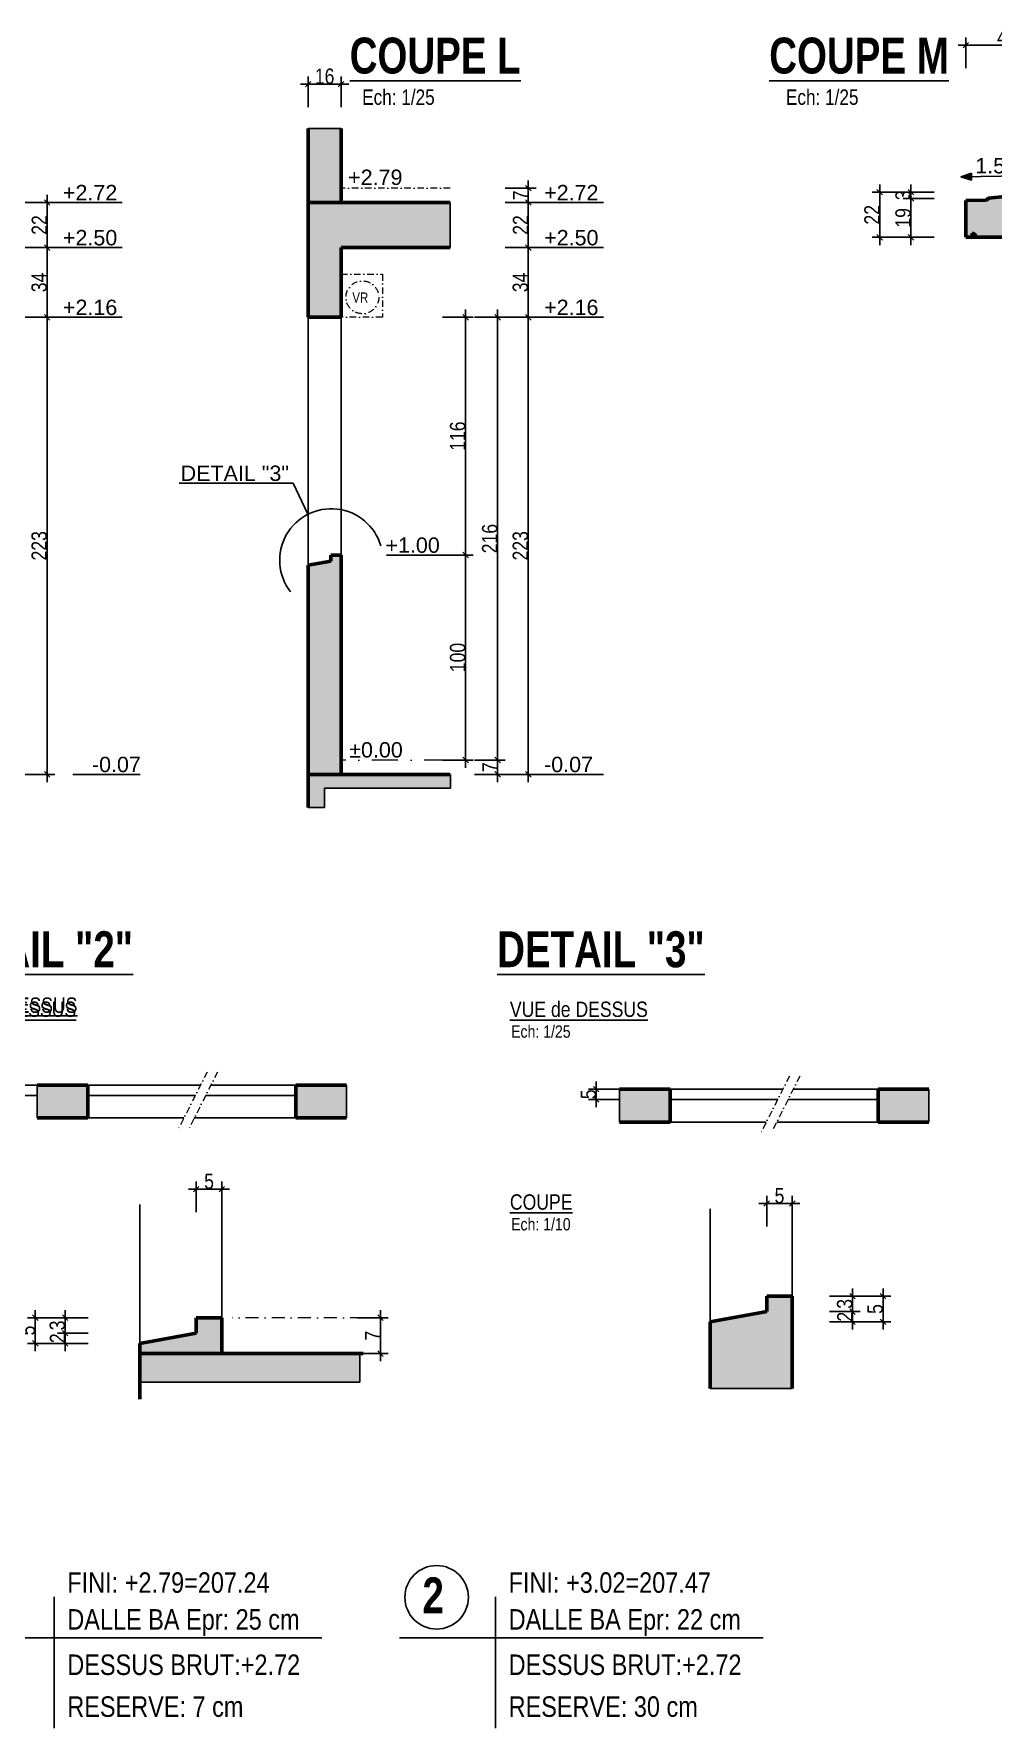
# Model space of a CAD drawing. Header units: centimetres. Extents: x 26018 to 82487, y -36363 to -12761.
# Drawn here: x 70703 to 71639, y -21454 to -19801 of the extents above; entities that cross this region are included whole.
import ezdxf
from ezdxf.enums import TextEntityAlignment as Align

# ---------------------------------------------------------------- set-up
doc = ezdxf.new("R2010")
doc.units = ezdxf.units.CM
doc.header["$LTSCALE"] = 0.5
doc.linetypes.add('TIRETPTX2', pattern=[50.8, 25.4, -12.7, 0, -12.7])
doc.layers.get('DEFPOINTS').update_dxf_attribs({"linetype": 'CONTINUOUS'})
for name, color, linetype in [('01_cote_gen', 4, 'CONTINUOUS'), ('01_linteaux', 2, 'CONTINUOUS'), ('01_poch_BN', 9, 'CONTINUOUS'), ('01_poch_murs', 253, 'CONTINUOUS'), ('01_texte', 230, 'CONTINUOUS'), ('AA_COTES', 2, 'CONTINUOUS')]:
    doc.layers.add(name, color=color, linetype=linetype)
doc.layers.add('01_murs_coup', color=5, linetype='CONTINUOUS', lineweight=60)
doc.layers.add('01_tram_axes', color=2, linetype='TIRETPTX2', lineweight=9)
doc.styles.add('ARIAL', font='arial.ttf')
doc.styles.add('ARIAL NA', font='ARIALN.TTF')
doc.styles.add('impact', font='impact.ttf')
doc.styles.add('MATTE_TXT', font='arial.ttf')
doc.styles.add('STYLE2', font='ARIALN.TTF')
doc.dimstyles.new('JB10', dxfattribs={"dimscale": 0.1, "dimtxt": 150, "dimasz": 15, "dimexe": 0.1, "dimexo": 0.1, "dimgap": 0.09, "dimtad": 1, "dimdec": 1, "dimlfac": 0.2, "dimdsep": 46, "dimtxsty": 'STYLE2', "dimblk1": 'BOND_G', "dimblk2": 'BOND_D', "dimsah": 1, "dimcen": 1.5, "dimdle": 0.01, "dimse1": 1, "dimse2": 1, "dimclrd": 4, "dimclre": 2, "dimclrt": 6, "dimazin": 2, "dimtfac": 2.333333, "dimtdec": 1, "dimtix": 1, "dimtmove": 2, "dimatfit": 3, "dimldrblk": 'BOND_G', "dimfxl": 1, "dimtolj": 1, "dimtzin": 0, "dimarcsym": 0})
doc.dimstyles.new('JB25', dxfattribs={"dimscale": 0.1, "dimtxt": 150, "dimasz": 15, "dimexe": 0.1, "dimexo": 0.1, "dimgap": 0.09, "dimtad": 1, "dimdec": 1, "dimlfac": 0.5, "dimdsep": 46, "dimtxsty": 'STYLE2', "dimblk1": 'BOND_G', "dimblk2": 'BOND_D', "dimsah": 1, "dimcen": 1.5, "dimdle": 0.01, "dimse1": 1, "dimse2": 1, "dimclrd": 4, "dimclre": 2, "dimclrt": 6, "dimazin": 2, "dimtfac": 2.333333, "dimtdec": 1, "dimtix": 1, "dimtmove": 2, "dimatfit": 3, "dimldrblk": 'BOND_G', "dimfxl": 1, "dimtolj": 1, "dimtzin": 0, "dimarcsym": 0})

# ---------------------------------------------------------------- blocks, each defined once
blk = doc.blocks.new('BOND_G')
at = {"layer": 'AA_COTES', "color": 0}
for p, q in [((0, -5), (0, 15)), ((5, 0), (-5, 0)), ((1.8, 1.8), (-1.8, -1.8))]:
    blk.add_line(p, q, dxfattribs=at)
blk = doc.blocks.new('BOND_D')
at = {"layer": 'AA_COTES', "color": 0}
for p, q in [((5, 0), (-5, 0)), ((-1.8, -1.8), (1.8, 1.8)), ((0, 5), (0, -15))]:
    blk.add_line(p, q, dxfattribs=at)
blk = doc.blocks.new('*D5857')
at = {"layer": '01_cote_gen', "color": 4, "lineweight": -2, "transparency": 16777216}
blk.add_line((70715.8, -19966.7), (70715.8, -20007.7), dxfattribs=at)
at = {"layer": 'DEFPOINTS', "color": 0}
for p in [(70724.3, -19965.2), (70664, -20009.2), (70715.8, -20009.2)]:
    blk.add_point(p, dxfattribs=at)
at = {"layer": '01_cote_gen', "color": 4, "lineweight": -2, "transparency": 16777216, "xscale": 1.5, "yscale": 1.5, "zscale": 1.5}
for name, p, rotation in [('BOND_G', (70715.8, -19965.2), 90), ('BOND_D', (70715.8, -20009.2), 270)]:
    blk.add_blockref(name, p, dxfattribs=dict(at, rotation=rotation))
at = {"layer": '01_cote_gen', "color": 6, "transparency": 16777216, "insert": (70708.2, -19987.2), "char_height": 15, "attachment_point": 5, "rotation": 90, "style": 'STYLE2'}
blk.add_mtext('\\A1;22', dxfattribs=at)
blk = doc.blocks.new('*D5858')
at = {"layer": '01_cote_gen', "color": 4, "lineweight": -2, "transparency": 16777216}
blk.add_line((70715.8, -20010.7), (70715.8, -20075.7), dxfattribs=at)
at = {"layer": 'DEFPOINTS', "color": 0}
for p in [(70693.3, -20009.2), (70541.5, -20077.2), (70715.8, -20077.2)]:
    blk.add_point(p, dxfattribs=at)
at = {"layer": '01_cote_gen', "color": 4, "lineweight": -2, "transparency": 16777216, "xscale": 1.5, "yscale": 1.5, "zscale": 1.5}
for name, p, rotation in [('BOND_G', (70715.8, -20009.2), 90), ('BOND_D', (70715.8, -20077.2), 270)]:
    blk.add_blockref(name, p, dxfattribs=dict(at, rotation=rotation))
at = {"layer": '01_cote_gen', "color": 6, "transparency": 16777216, "insert": (70708.1, -20043.2), "char_height": 15, "attachment_point": 5, "rotation": 90, "style": 'STYLE2'}
blk.add_mtext('\\A1;34', dxfattribs=at)
blk = doc.blocks.new('*D5860')
at = {"layer": '01_cote_gen', "color": 4, "lineweight": -2, "transparency": 16777216}
blk.add_line((70715.8, -20078.7), (70715.8, -20521.7), dxfattribs=at)
at = {"layer": 'DEFPOINTS', "color": 0}
for p in [(70693.3, -20077.2), (70642, -20523.2), (70715.8, -20523.2)]:
    blk.add_point(p, dxfattribs=at)
at = {"layer": '01_cote_gen', "color": 4, "lineweight": -2, "transparency": 16777216, "xscale": 1.5, "yscale": 1.5, "zscale": 1.5}
for name, p, rotation in [('BOND_G', (70715.8, -20077.2), 90), ('BOND_D', (70715.8, -20523.2), 270)]:
    blk.add_blockref(name, p, dxfattribs=dict(at, rotation=rotation))
at = {"layer": '01_cote_gen', "color": 6, "transparency": 16777216, "insert": (70708.1, -20300.2), "char_height": 15, "attachment_point": 5, "rotation": 90, "style": 'STYLE2'}
blk.add_mtext('\\A1;223', dxfattribs=at)
blk = doc.blocks.new('*D5870')
at = {"layer": '01_cote_gen', "color": 4, "lineweight": -2, "transparency": 16777216}
blk.add_line((70972.1, -19849.8), (71001.1, -19849.8), dxfattribs=at)
at = {"layer": 'DEFPOINTS', "color": 0}
for p in [(71002.6, -19849.8), (70970.6, -19958.2), (71002.6, -19958.2)]:
    blk.add_point(p, dxfattribs=at)
at = {"layer": '01_cote_gen', "color": 4, "lineweight": -2, "transparency": 16777216, "xscale": 1.5, "yscale": 1.5, "zscale": 1.5, "rotation": 180}
blk.add_blockref('BOND_G', (70970.6, -19849.8), dxfattribs=at)
at = {"layer": '01_cote_gen', "color": 4, "lineweight": -2, "transparency": 16777216, "xscale": 1.5, "yscale": 1.5, "zscale": 1.5}
blk.add_blockref('BOND_D', (71002.6, -19849.8), dxfattribs=at)
at = {"layer": '01_cote_gen', "color": 6, "transparency": 16777216, "insert": (70986.6, -19842.1), "char_height": 15, "attachment_point": 5, "style": 'STYLE2'}
blk.add_mtext('\\A1;16', dxfattribs=at)
blk = doc.blocks.new('*D5871')
at = {"layer": '01_cote_gen', "color": 4, "lineweight": -2, "transparency": 16777216}
blk.add_line((71124.2, -20078.7), (71124.2, -20307.7), dxfattribs=at)
at = {"layer": 'DEFPOINTS', "color": 0}
for p in [(71002.6, -20077.2), (71002.6, -20309.2), (71124.2, -20309.2)]:
    blk.add_point(p, dxfattribs=at)
at = {"layer": '01_cote_gen', "color": 4, "lineweight": -2, "transparency": 16777216, "xscale": 1.5, "yscale": 1.5, "zscale": 1.5}
for name, p, rotation in [('BOND_G', (71124.2, -20077.2), 90), ('BOND_D', (71124.2, -20309.2), 270)]:
    blk.add_blockref(name, p, dxfattribs=dict(at, rotation=rotation))
at = {"layer": '01_cote_gen', "color": 6, "transparency": 16777216, "insert": (71116.5, -20193.2), "char_height": 15, "attachment_point": 5, "rotation": 90, "style": 'STYLE2'}
blk.add_mtext('\\A1;116', dxfattribs=at)
blk = doc.blocks.new('*D5872')
at = {"layer": '01_cote_gen', "color": 4, "lineweight": -2, "transparency": 16777216}
blk.add_line((71124.2, -20310.7), (71124.2, -20507.7), dxfattribs=at)
at = {"layer": 'DEFPOINTS', "color": 0}
for p in [(71101.7, -20309.2), (71109.1, -20509.2), (71124.2, -20509.2)]:
    blk.add_point(p, dxfattribs=at)
at = {"layer": '01_cote_gen', "color": 4, "lineweight": -2, "transparency": 16777216, "xscale": 1.5, "yscale": 1.5, "zscale": 1.5}
for name, p, rotation in [('BOND_G', (71124.2, -20309.2), 90), ('BOND_D', (71124.2, -20509.2), 270)]:
    blk.add_blockref(name, p, dxfattribs=dict(at, rotation=rotation))
at = {"layer": '01_cote_gen', "color": 6, "transparency": 16777216, "insert": (71116.5, -20409.2), "char_height": 15, "attachment_point": 5, "rotation": 90, "style": 'STYLE2'}
blk.add_mtext('\\A1;100', dxfattribs=at)
blk = doc.blocks.new('*D5873')
at = {"layer": '01_cote_gen', "color": 4, "lineweight": -2, "transparency": 16777216}
blk.add_line((71155.4, -20078.7), (71155.4, -20507.7), dxfattribs=at)
at = {"layer": 'DEFPOINTS', "color": 0}
for p in [(71131.7, -20077.2), (71131.7, -20509.2), (71155.4, -20509.2)]:
    blk.add_point(p, dxfattribs=at)
at = {"layer": '01_cote_gen', "color": 4, "lineweight": -2, "transparency": 16777216, "xscale": 1.5, "yscale": 1.5, "zscale": 1.5}
for name, p, rotation in [('BOND_G', (71155.4, -20077.2), 90), ('BOND_D', (71155.4, -20509.2), 270)]:
    blk.add_blockref(name, p, dxfattribs=dict(at, rotation=rotation))
at = {"layer": '01_cote_gen', "color": 6, "transparency": 16777216, "insert": (71147.8, -20293.2), "char_height": 15, "attachment_point": 5, "rotation": 90, "style": 'STYLE2'}
blk.add_mtext('\\A1;216', dxfattribs=at)
blk = doc.blocks.new('*D5874')
at = {"layer": '01_cote_gen', "color": 4, "lineweight": -2, "transparency": 16777216}
blk.add_line((71155.4, -20510.7), (71155.4, -20521.7), dxfattribs=at)
at = {"layer": 'DEFPOINTS', "color": 0}
for p in [(71132.9, -20509.2), (71109.6, -20523.2), (71155.4, -20523.2)]:
    blk.add_point(p, dxfattribs=at)
at = {"layer": '01_cote_gen', "color": 4, "lineweight": -2, "transparency": 16777216, "xscale": 1.5, "yscale": 1.5, "zscale": 1.5}
for name, p, rotation in [('BOND_G', (71155.4, -20509.2), 90), ('BOND_D', (71155.4, -20523.2), 270)]:
    blk.add_blockref(name, p, dxfattribs=dict(at, rotation=rotation))
at = {"layer": '01_cote_gen', "color": 6, "transparency": 16777216, "insert": (71147.9, -20516.2), "char_height": 15, "attachment_point": 5, "rotation": 90, "style": 'STYLE2'}
blk.add_mtext('\\A1;7', dxfattribs=at)
blk = doc.blocks.new('*D5875')
at = {"layer": '01_cote_gen', "color": 4, "lineweight": -2, "transparency": 16777216}
blk.add_line((71185.4, -20010.7), (71185.4, -20075.7), dxfattribs=at)
at = {"layer": 'DEFPOINTS', "color": 0}
for p in [(71139, -20009.2), (71162.9, -20077.2), (71185.4, -20077.2)]:
    blk.add_point(p, dxfattribs=at)
at = {"layer": '01_cote_gen', "color": 4, "lineweight": -2, "transparency": 16777216, "xscale": 1.5, "yscale": 1.5, "zscale": 1.5}
for name, p, rotation in [('BOND_G', (71185.4, -20009.2), 90), ('BOND_D', (71185.4, -20077.2), 270)]:
    blk.add_blockref(name, p, dxfattribs=dict(at, rotation=rotation))
at = {"layer": '01_cote_gen', "color": 6, "transparency": 16777216, "insert": (71177.7, -20043.2), "char_height": 15, "attachment_point": 5, "rotation": 90, "style": 'STYLE2'}
blk.add_mtext('\\A1;34', dxfattribs=at)
blk = doc.blocks.new('*D5876')
at = {"layer": '01_cote_gen', "color": 4, "lineweight": -2, "transparency": 16777216}
blk.add_line((71185.4, -19966.7), (71185.4, -20007.7), dxfattribs=at)
at = {"layer": 'DEFPOINTS', "color": 0}
for p in [(71139, -19965.2), (71139, -20009.2), (71185.4, -20009.2)]:
    blk.add_point(p, dxfattribs=at)
at = {"layer": '01_cote_gen', "color": 4, "lineweight": -2, "transparency": 16777216, "xscale": 1.5, "yscale": 1.5, "zscale": 1.5}
for name, p, rotation in [('BOND_G', (71185.4, -19965.2), 90), ('BOND_D', (71185.4, -20009.2), 270)]:
    blk.add_blockref(name, p, dxfattribs=dict(at, rotation=rotation))
at = {"layer": '01_cote_gen', "color": 6, "transparency": 16777216, "insert": (71177.8, -19987.2), "char_height": 15, "attachment_point": 5, "rotation": 90, "style": 'STYLE2'}
blk.add_mtext('\\A1;22', dxfattribs=at)
blk = doc.blocks.new('*D5877')
at = {"layer": '01_cote_gen', "color": 4, "lineweight": -2, "transparency": 16777216}
blk.add_line((71185.4, -20078.7), (71185.4, -20521.7), dxfattribs=at)
at = {"layer": 'DEFPOINTS', "color": 0}
for p in [(71177.9, -20077.2), (71162.9, -20523.2), (71185.4, -20523.2)]:
    blk.add_point(p, dxfattribs=at)
at = {"layer": '01_cote_gen', "color": 4, "lineweight": -2, "transparency": 16777216, "xscale": 1.5, "yscale": 1.5, "zscale": 1.5}
for name, p, rotation in [('BOND_G', (71185.4, -20077.2), 90), ('BOND_D', (71185.4, -20523.2), 270)]:
    blk.add_blockref(name, p, dxfattribs=dict(at, rotation=rotation))
at = {"layer": '01_cote_gen', "color": 6, "transparency": 16777216, "insert": (71177.7, -20300.2), "char_height": 15, "attachment_point": 5, "rotation": 90, "style": 'STYLE2'}
blk.add_mtext('\\A1;223', dxfattribs=at)
blk = doc.blocks.new('*D5878')
at = {"layer": '01_cote_gen', "color": 4, "lineweight": -2, "transparency": 16777216}
blk.add_line((71185.4, -19952.7), (71185.4, -19963.7), dxfattribs=at)
at = {"layer": 'DEFPOINTS', "color": 0}
for p in [(71101.2, -19951.2), (71101.2, -19965.2), (71185.4, -19965.2)]:
    blk.add_point(p, dxfattribs=at)
at = {"layer": '01_cote_gen', "color": 4, "lineweight": -2, "transparency": 16777216, "xscale": 1.5, "yscale": 1.5, "zscale": 1.5}
for name, p, rotation in [('BOND_G', (71185.4, -19951.2), 90), ('BOND_D', (71185.4, -19965.2), 270)]:
    blk.add_blockref(name, p, dxfattribs=dict(at, rotation=rotation))
at = {"layer": '01_cote_gen', "color": 6, "transparency": 16777216, "insert": (71177.9, -19958.2), "char_height": 15, "attachment_point": 5, "rotation": 90, "style": 'STYLE2'}
blk.add_mtext('\\A1;7', dxfattribs=at)
blk = doc.blocks.new('*D5887')
at = {"layer": '01_murs_coup', "color": 4, "lineweight": -2, "transparency": 16777216}
blk.add_line((71528.3, -19997.7), (71528.3, -19956.7), dxfattribs=at)
at = {"layer": 'DEFPOINTS', "color": 0}
for p in [(71528.3, -19955.2), (71713.6, -19955.2), (71633.6, -19999.2)]:
    blk.add_point(p, dxfattribs=at)
at = {"layer": '01_murs_coup', "color": 4, "lineweight": -2, "transparency": 16777216, "xscale": 1.5, "yscale": 1.5, "zscale": 1.5}
for name, p, rotation in [('BOND_D', (71528.3, -19955.2), 90), ('BOND_G', (71528.3, -19999.2), 270)]:
    blk.add_blockref(name, p, dxfattribs=dict(at, rotation=rotation))
at = {"layer": '01_murs_coup', "color": 6, "transparency": 16777216, "insert": (71520.8, -19977.2), "char_height": 15, "attachment_point": 5, "rotation": 90, "style": 'STYLE2'}
blk.add_mtext('\\A1;22', dxfattribs=at)
blk = doc.blocks.new('*D5888')
at = {"layer": '01_murs_coup', "color": 4, "lineweight": -2, "transparency": 16777216}
blk.add_line((71558.8, -19997.7), (71558.8, -19962.7), dxfattribs=at)
at = {"layer": 'DEFPOINTS', "color": 0}
for p in [(71558.8, -19961.2), (71633.6, -19961.2), (71633.6, -19999.2)]:
    blk.add_point(p, dxfattribs=at)
at = {"layer": '01_murs_coup', "color": 4, "lineweight": -2, "transparency": 16777216, "xscale": 1.5, "yscale": 1.5, "zscale": 1.5}
for name, p, rotation in [('BOND_D', (71558.8, -19961.2), 90), ('BOND_G', (71558.8, -19999.2), 270)]:
    blk.add_blockref(name, p, dxfattribs=dict(at, rotation=rotation))
at = {"layer": '01_murs_coup', "color": 6, "transparency": 16777216, "insert": (71551.2, -19980.2), "char_height": 15, "attachment_point": 5, "rotation": 90, "style": 'STYLE2'}
blk.add_mtext('\\A1;19', dxfattribs=at)
blk = doc.blocks.new('*D5890')
at = {"layer": '01_cote_gen', "color": 4, "lineweight": -2, "transparency": 16777216}
blk.add_line((71613.9, -19811.7), (71690.9, -19811.7), dxfattribs=at)
at = {"layer": 'DEFPOINTS', "color": 0}
for p in [(71692.4, -19811.7), (71692.4, -19920.3), (71612.4, -19963.2)]:
    blk.add_point(p, dxfattribs=at)
at = {"layer": '01_cote_gen', "color": 4, "lineweight": -2, "transparency": 16777216, "xscale": 1.5, "yscale": 1.5, "zscale": 1.5, "rotation": 180}
blk.add_blockref('BOND_G', (71612.4, -19811.7), dxfattribs=at)
at = {"layer": '01_cote_gen', "color": 4, "lineweight": -2, "transparency": 16777216, "xscale": 1.5, "yscale": 1.5, "zscale": 1.5}
blk.add_blockref('BOND_D', (71692.4, -19811.7), dxfattribs=at)
at = {"layer": '01_cote_gen', "color": 6, "transparency": 16777216, "insert": (71652.4, -19804), "char_height": 15, "attachment_point": 5, "style": 'STYLE2'}
blk.add_mtext('\\A1;40', dxfattribs=at)
blk = doc.blocks.new('*D5891')
at = {"layer": '01_murs_coup', "color": 4, "lineweight": -2, "transparency": 16777216}
for p, q in [((71558.8, -19953.7), (71558.8, -19952.2)), ((71558.8, -19955.2), (71558.8, -19961.2)), ((71558.8, -19962.7), (71558.8, -19964.2))]:
    blk.add_line(p, q, dxfattribs=at)
at = {"layer": 'DEFPOINTS', "color": 0}
for p in [(71550.8, -19955.2), (71558.8, -19961.2), (71576, -19961.2)]:
    blk.add_point(p, dxfattribs=at)
at = {"layer": '01_murs_coup', "color": 4, "lineweight": -2, "transparency": 16777216, "xscale": 1.5, "yscale": 1.5, "zscale": 1.5}
for name, p, rotation in [('BOND_G', (71558.8, -19955.2), 270), ('BOND_D', (71558.8, -19961.2), 90)]:
    blk.add_blockref(name, p, dxfattribs=dict(at, rotation=rotation))
at = {"layer": '01_murs_coup', "color": 6, "transparency": 16777216, "insert": (71551.2, -19958.2), "char_height": 15, "attachment_point": 5, "rotation": 90, "style": 'STYLE2'}
blk.add_mtext('\\A1;3', dxfattribs=at)
blk = doc.blocks.new('*D6303')
at = {"layer": '01_cote_gen', "color": 4, "lineweight": -2, "transparency": 16777216}
blk.add_line((71419.5, -20942), (71441.5, -20942), dxfattribs=at)
at = {"layer": 'DEFPOINTS', "color": 0}
for p in [(71418, -20935.5), (71443, -20942), (71443, -20947.1)]:
    blk.add_point(p, dxfattribs=at)
at = {"layer": '01_cote_gen', "color": 4, "lineweight": -2, "transparency": 16777216, "xscale": 1.5, "yscale": 1.5, "zscale": 1.5, "rotation": 180}
blk.add_blockref('BOND_G', (71418, -20942), dxfattribs=at)
at = {"layer": '01_cote_gen', "color": 4, "lineweight": -2, "transparency": 16777216, "xscale": 1.5, "yscale": 1.5, "zscale": 1.5}
blk.add_blockref('BOND_D', (71443, -20942), dxfattribs=at)
at = {"layer": '01_cote_gen', "color": 6, "transparency": 16777216, "insert": (71430.5, -20934.4), "char_height": 15, "attachment_point": 5, "style": 'STYLE2'}
blk.add_mtext('\\A1;5', dxfattribs=at)
blk = doc.blocks.new('*D6304')
at = {"layer": '01_cote_gen', "color": 4, "lineweight": -2, "transparency": 16777216}
blk.add_line((71501.8, -21033.9), (71501.8, -21045.9), dxfattribs=at)
at = {"layer": 'DEFPOINTS', "color": 0}
for p in [(71443, -21032.4), (71418, -21047.4), (71501.8, -21047.4)]:
    blk.add_point(p, dxfattribs=at)
at = {"layer": '01_cote_gen', "color": 4, "lineweight": -2, "transparency": 16777216, "xscale": 1.5, "yscale": 1.5, "zscale": 1.5}
for name, p, rotation in [('BOND_G', (71501.8, -21032.4), 90), ('BOND_D', (71501.8, -21047.4), 270)]:
    blk.add_blockref(name, p, dxfattribs=dict(at, rotation=rotation))
at = {"layer": '01_cote_gen', "color": 6, "transparency": 16777216, "insert": (71494.2, -21039.9), "char_height": 15, "attachment_point": 5, "rotation": 90, "style": 'STYLE2'}
blk.add_mtext('\\A1;3', dxfattribs=at)
blk = doc.blocks.new('*D6305')
at = {"layer": '01_cote_gen', "color": 4, "lineweight": -2, "transparency": 16777216}
blk.add_line((71501.8, -21048.9), (71501.8, -21055.9), dxfattribs=at)
at = {"layer": 'DEFPOINTS', "color": 0}
for p in [(71363, -21057.4), (71479.3, -21047.4), (71501.8, -21057.4)]:
    blk.add_point(p, dxfattribs=at)
at = {"layer": '01_cote_gen', "color": 4, "lineweight": -2, "transparency": 16777216, "xscale": 1.5, "yscale": 1.5, "zscale": 1.5}
for name, p, rotation in [('BOND_G', (71501.8, -21047.4), 90), ('BOND_D', (71501.8, -21057.4), 270)]:
    blk.add_blockref(name, p, dxfattribs=dict(at, rotation=rotation))
at = {"layer": '01_cote_gen', "color": 6, "transparency": 16777216, "insert": (71494.3, -21052.4), "char_height": 15, "attachment_point": 5, "rotation": 90, "style": 'STYLE2'}
blk.add_mtext('\\A1;2', dxfattribs=at)
blk = doc.blocks.new('*D6295')
at = {"layer": '01_cote_gen', "color": 4, "lineweight": -2, "transparency": 16777216}
blk.add_line((71531.6, -21033.9), (71531.6, -21055.9), dxfattribs=at)
at = {"layer": 'DEFPOINTS', "color": 0}
for p in [(71509.3, -21032.4), (71509.3, -21057.4), (71531.6, -21057.4)]:
    blk.add_point(p, dxfattribs=at)
at = {"layer": '01_cote_gen', "color": 4, "lineweight": -2, "transparency": 16777216, "xscale": 1.5, "yscale": 1.5, "zscale": 1.5}
for name, p, rotation in [('BOND_G', (71531.6, -21032.4), 90), ('BOND_D', (71531.6, -21057.4), 270)]:
    blk.add_blockref(name, p, dxfattribs=dict(at, rotation=rotation))
at = {"layer": '01_cote_gen', "color": 6, "transparency": 16777216, "insert": (71523.9, -21044.9), "char_height": 15, "attachment_point": 5, "rotation": 90, "style": 'STYLE2'}
blk.add_mtext('\\A1;5', dxfattribs=at)
blk = doc.blocks.new('*D6306')
at = {"layer": '01_cote_gen', "color": 4, "lineweight": -2, "transparency": 16777216}
blk.add_line((71251.6, -20838.9), (71251.6, -20831.9), dxfattribs=at)
at = {"layer": 'DEFPOINTS', "color": 0}
for p in [(71251.6, -20830.4), (71323.9, -20830.4), (71323.9, -20840.4)]:
    blk.add_point(p, dxfattribs=at)
at = {"layer": '01_cote_gen', "color": 4, "lineweight": -2, "transparency": 16777216, "xscale": 1.5, "yscale": 1.5, "zscale": 1.5}
for name, p, rotation in [('BOND_D', (71251.6, -20830.4), 90), ('BOND_G', (71251.6, -20840.4), 270)]:
    blk.add_blockref(name, p, dxfattribs=dict(at, rotation=rotation))
at = {"layer": '01_cote_gen', "color": 6, "transparency": 16777216, "insert": (71244, -20835.4), "char_height": 15, "attachment_point": 5, "rotation": 90, "style": 'STYLE2'}
blk.add_mtext('\\A1;5', dxfattribs=at)
blk = doc.blocks.new('*D6310')
at = {"layer": '01_cote_gen', "color": 4, "lineweight": -2, "transparency": 16777216}
blk.add_line((71041.1, -21054.9), (71041.1, -21086.9), dxfattribs=at)
at = {"layer": 'DEFPOINTS', "color": 0}
for p in [(70896.3, -21053.4), (70915.2, -21088.4), (71041.1, -21088.4)]:
    blk.add_point(p, dxfattribs=at)
at = {"layer": '01_cote_gen', "color": 4, "lineweight": -2, "transparency": 16777216, "xscale": 1.5, "yscale": 1.5, "zscale": 1.5}
for name, p, rotation in [('BOND_G', (71041.1, -21053.4), 90), ('BOND_D', (71041.1, -21088.4), 270)]:
    blk.add_blockref(name, p, dxfattribs=dict(at, rotation=rotation))
at = {"layer": '01_cote_gen', "color": 6, "transparency": 16777216, "insert": (71033.6, -21070.9), "char_height": 15, "attachment_point": 5, "rotation": 90, "style": 'STYLE2'}
blk.add_mtext('\\A1;7', dxfattribs=at)
blk = doc.blocks.new('*D6311')
at = {"layer": '01_cote_gen', "color": 4, "lineweight": -2, "transparency": 16777216}
blk.add_line((70683.3, -20834.9), (70683.3, -20827.9), dxfattribs=at)
at = {"layer": 'DEFPOINTS', "color": 0}
for p in [(70683.3, -20826.4), (70755.6, -20826.4), (70755.6, -20836.4)]:
    blk.add_point(p, dxfattribs=at)
at = {"layer": '01_cote_gen', "color": 4, "lineweight": -2, "transparency": 16777216, "xscale": 1.5, "yscale": 1.5, "zscale": 1.5}
for name, p, rotation in [('BOND_D', (70683.3, -20826.4), 90), ('BOND_G', (70683.3, -20836.4), 270)]:
    blk.add_blockref(name, p, dxfattribs=dict(at, rotation=rotation))
at = {"layer": '01_cote_gen', "color": 6, "transparency": 16777216, "insert": (70675.6, -20831.4), "char_height": 15, "attachment_point": 5, "rotation": 90, "style": 'STYLE2'}
blk.add_mtext('\\A1;5', dxfattribs=at)
blk = doc.blocks.new('*D6312')
at = {"layer": '01_cote_gen', "color": 4, "lineweight": -2, "transparency": 16777216}
blk.add_line((70862.8, -20928), (70884.8, -20928), dxfattribs=at)
at = {"layer": 'DEFPOINTS', "color": 0}
for p in [(70886.3, -20928), (70861.3, -21053.4), (70886.3, -21045.7)]:
    blk.add_point(p, dxfattribs=at)
at = {"layer": '01_cote_gen', "color": 4, "lineweight": -2, "transparency": 16777216, "xscale": 1.5, "yscale": 1.5, "zscale": 1.5, "rotation": 180}
blk.add_blockref('BOND_G', (70861.3, -20928), dxfattribs=at)
at = {"layer": '01_cote_gen', "color": 4, "lineweight": -2, "transparency": 16777216, "xscale": 1.5, "yscale": 1.5, "zscale": 1.5}
blk.add_blockref('BOND_D', (70886.3, -20928), dxfattribs=at)
at = {"layer": '01_cote_gen', "color": 6, "transparency": 16777216, "insert": (70873.8, -20920.3), "char_height": 15, "attachment_point": 5, "style": 'STYLE2'}
blk.add_mtext('\\A1;5', dxfattribs=at)
blk = doc.blocks.new('*D6307')
at = {"layer": '01_cote_gen', "color": 4, "lineweight": -2, "transparency": 16777216}
blk.add_line((70733.4, -21076.9), (70733.4, -21069.9), dxfattribs=at)
at = {"layer": 'DEFPOINTS', "color": 0}
for p in [(70733.4, -21068.4), (70784.6, -21068.4), (70806.3, -21078.4)]:
    blk.add_point(p, dxfattribs=at)
at = {"layer": '01_cote_gen', "color": 4, "lineweight": -2, "transparency": 16777216, "xscale": 1.5, "yscale": 1.5, "zscale": 1.5}
for name, p, rotation in [('BOND_D', (70733.4, -21068.4), 90), ('BOND_G', (70733.4, -21078.4), 270)]:
    blk.add_blockref(name, p, dxfattribs=dict(at, rotation=rotation))
at = {"layer": '01_cote_gen', "color": 6, "transparency": 16777216, "insert": (70725.9, -21073.4), "char_height": 15, "attachment_point": 5, "rotation": 90, "style": 'STYLE2'}
blk.add_mtext('\\A1;2', dxfattribs=at)
blk = doc.blocks.new('*D6308')
at = {"layer": '01_cote_gen', "color": 4, "lineweight": -2, "transparency": 16777216}
blk.add_line((70733.4, -21066.9), (70733.4, -21054.9), dxfattribs=at)
at = {"layer": 'DEFPOINTS', "color": 0}
for p in [(70733.4, -21053.4), (70784.6, -21053.4), (70762, -21068.4)]:
    blk.add_point(p, dxfattribs=at)
at = {"layer": '01_cote_gen', "color": 4, "lineweight": -2, "transparency": 16777216, "xscale": 1.5, "yscale": 1.5, "zscale": 1.5}
for name, p, rotation in [('BOND_D', (70733.4, -21053.4), 90), ('BOND_G', (70733.4, -21068.4), 270)]:
    blk.add_blockref(name, p, dxfattribs=dict(at, rotation=rotation))
at = {"layer": '01_cote_gen', "color": 6, "transparency": 16777216, "insert": (70725.8, -21060.9), "char_height": 15, "attachment_point": 5, "rotation": 90, "style": 'STYLE2'}
blk.add_mtext('\\A1;3', dxfattribs=at)
blk = doc.blocks.new('*D6309')
at = {"layer": '01_cote_gen', "color": 4, "lineweight": -2, "transparency": 16777216}
blk.add_line((70704.2, -21076.9), (70704.2, -21054.9), dxfattribs=at)
at = {"layer": 'DEFPOINTS', "color": 0}
for p in [(70704.2, -21053.4), (70749.8, -21053.4), (70755.9, -21078.4)]:
    blk.add_point(p, dxfattribs=at)
at = {"layer": '01_cote_gen', "color": 4, "lineweight": -2, "transparency": 16777216, "xscale": 1.5, "yscale": 1.5, "zscale": 1.5}
for name, p, rotation in [('BOND_D', (70704.2, -21053.4), 90), ('BOND_G', (70704.2, -21078.4), 270)]:
    blk.add_blockref(name, p, dxfattribs=dict(at, rotation=rotation))
at = {"layer": '01_cote_gen', "color": 6, "transparency": 16777216, "insert": (70696.6, -21065.9), "char_height": 15, "attachment_point": 5, "rotation": 90, "style": 'STYLE2'}
blk.add_mtext('\\A1;5', dxfattribs=at)

msp = doc.modelspace()

# ---------------------------------------------------------------- hatches: boundary and pattern name
at = {"layer": '01_poch_BN'}
h = msp.add_hatch(color=256, dxfattribs=at)
h.dxf.hatch_style = 1
h.paths.add_polyline_path([(71612.733, -19150.747), (71474.247, -19150.747), (71474.247, -19262.747), (71506.247, -19262.747), (71506.247, -19194.747), (71612.733, -19194.747)])
h.paths.add_polyline_path([(71506.247, -19136.747), (71496.247, -19136.747), (71496.247, -19142.747), (71474.247, -19146.747), (71474.247, -19150.747), (71506.247, -19150.747)])
h.paths.add_polyline_path([(72078.684, -19150.747), (71972.197, -19150.747), (71972.197, -19136.747), (71962.197, -19136.747), (71962.197, -19142.747), (71940.197, -19146.747), (71940.197, -19262.747), (71972.197, -19262.747), (71972.197, -19194.747), (72078.684, -19194.747)])
h.paths.add_polyline_path([(72079.151, -19708.747), (71976.197, -19708.747), (71940.197, -19708.747), (71940.197, -19751.766), (71957.445, -19751.766), (71957.445, -19731.15), (72078.9, -19732.441)])
h.paths.add_polyline_path([(71972.197, -19694.747), (71962.197, -19694.747), (71962.197, -19700.747), (71940.197, -19704.747), (71940.197, -19708.747), (71972.197, -19708.747)])
h.paths.add_polyline_path([(71506.247, -19494.747), (71496.247, -19494.747), (71496.247, -19500.747), (71474.247, -19504.747), (71474.247, -19708.747), (71506.247, -19708.747)])
h.paths.add_polyline_path([(71613.201, -19708.747), (71510.247, -19708.747), (71474.247, -19708.747), (71474.247, -19740.957), (71490.017, -19740.957), (71490.017, -19722.383), (71613.056, -19722.383)])
h.paths.add_polyline_path([(71830.874, -19955.199), (71724.388, -19955.199), (71724.388, -19855.199), (71692.388, -19855.199), (71692.388, -19955.199), (71634.388, -19960.838), (71632.388, -19962.899), (71612.388, -19963.199), (71612.388, -19999.199), (71618.388, -19999.199), (71618.388, -19995.199, -0.41421356), (71622.388, -19999.199), (71692.388, -19999.199), (71692.388, -20077.199), (71724.388, -20077.199), (71724.388, -19999.199), (71830.874, -19999.199)])
h = msp.add_hatch(color=256, dxfattribs=at)
h.dxf.hatch_style = 1
h.paths.add_polyline_path([(71002.617, -19893.043), (70970.617, -19893.043), (70970.617, -19965.199), (71002.617, -19965.199)])
h = msp.add_hatch(color=256, dxfattribs=at)
h.dxf.hatch_style = 1
h.paths.add_polyline_path([(71002.617, -20309.199), (70992.617, -20309.199), (70992.617, -20315.199), (70970.617, -20319.199), (70970.617, -20523.199), (71002.617, -20523.199)])
h.paths.add_polyline_path([(71109.571, -20523.199), (71006.617, -20523.199), (70970.617, -20523.199), (70970.617, -20555.409), (70986.388, -20555.409), (70986.388, -20536.835), (71109.426, -20536.835)])
h.paths.add_polyline_path([(71109.103, -19965.199), (70970.617, -19965.199), (70970.617, -20077.199), (71002.617, -20077.199), (71002.617, -20009.199), (71109.103, -20009.199)])
h = msp.add_hatch(color=256, dxfattribs=at)
h.dxf.hatch_style = 1
h.paths.add_polyline_path([(70755.56, -20826.442), (70706.036, -20826.442), (70706.036, -20858.442), (70755.56, -20858.442)])
h.paths.add_polyline_path([(71007.958, -20826.442), (70958.433, -20826.442), (70958.433, -20858.442), (71007.958, -20858.442)])
h = msp.add_hatch(color=256, dxfattribs=at)
h.dxf.hatch_style = 1
h.paths.add_polyline_path([(71323.873, -20830.442), (71274.348, -20830.442), (71274.348, -20862.442), (71323.873, -20862.442)])
h.paths.add_polyline_path([(71576.27, -20830.442), (71526.745, -20830.442), (71526.745, -20862.442), (71576.27, -20862.442)])
h = msp.add_hatch(color=256, dxfattribs=at)
h.dxf.hatch_style = 1
h.paths.add_polyline_path([(71443.017, -21032.408), (71418.017, -21032.408), (71418.017, -21047.408), (71363.017, -21057.408), (71363.017, -21122.315), (71443.017, -21122.315)])
h = msp.add_hatch(color=256, dxfattribs=at)
h.dxf.hatch_style = 1
h.paths.add_polyline_path([(71021.071, -21088.408), (70896.333, -21088.408), (70806.333, -21088.408), (70806.333, -21116.18), (71021.071, -21116.18)])
h.paths.add_polyline_path([(70886.333, -21053.408), (70861.333, -21053.408), (70861.333, -21068.408), (70806.333, -21078.408), (70806.333, -21088.408), (70886.333, -21088.408)])

# ---------------------------------------------------------------- linework, layer by layer
at = {"layer": '01_linteaux'}
for p, q in [((70970.617, -20077.199), (70970.617, -20319.199)), ((71002.617, -20077.199), (71002.617, -20309.199)), ((70865.48, -20826.442), (70755.56, -20826.442)), ((70958.433, -20826.442), (70875.624, -20826.442)), ((70860.425, -20836.442), (70755.56, -20836.442)), ((70958.433, -20836.442), (70870.568, -20836.442)), ((71433.793, -20830.442), (71323.873, -20830.442)), ((71428.737, -20840.442), (71323.873, -20840.442)), ((71526.745, -20840.442), (71438.881, -20840.442)), ((71526.745, -20830.442), (71443.936, -20830.442)), ((70755.56, -20858.442), (70849.303, -20858.442)), ((70958.433, -20858.442), (70859.446, -20858.442)), ((71323.873, -20862.442), (71417.615, -20862.442)), ((71526.745, -20862.442), (71427.759, -20862.442)), ((70806.333, -20943.059), (70806.333, -21078.408)), ((70886.333, -20943.059), (70886.333, -21053.408)), ((71363.017, -20947.059), (71363.017, -21057.408)), ((71443.017, -20947.059), (71443.017, -21032.408))]:
    msp.add_line(p, q, dxfattribs=at)
at = {"layer": '01_murs_coup'}
for p, q in [((70970.617, -19893.043), (70970.617, -20077.199)), ((71002.617, -19965.199), (71002.617, -19893.043)), ((71109.103, -19965.199), (70970.617, -19965.199)), ((71632.388, -19962.899), (71612.388, -19963.199)), ((71612.388, -19963.199), (71612.388, -19999.199)), ((71634.388, -19960.838), (71632.388, -19962.899)), ((71692.388, -19955.199), (71634.388, -19960.838)), ((71692.388, -19999.199), (71612.388, -19999.199)), ((71618.388, -19995.199), (71618.388, -19999.199)), ((71109.103, -20009.199), (71002.617, -20009.199)), ((71002.617, -20009.199), (71002.617, -20077.199)), ((71002.617, -20077.199), (70970.617, -20077.199)), ((70992.617, -20315.199), (70970.617, -20319.199)), ((71002.617, -20309.199), (70992.617, -20309.199)), ((70992.617, -20309.199), (70992.617, -20315.199)), ((71002.617, -20309.199), (71002.617, -20523.199)), ((70970.617, -20319.199), (70970.617, -20523.199)), ((71109.103, -20523.199), (70970.617, -20523.199)), ((70970.617, -20523.199), (70970.617, -20555.409)), ((71109.103, -20523.199), (71006.617, -20523.199)), ((70755.56, -20826.442), (70706.036, -20826.442)), ((70755.56, -20826.442), (70755.56, -20858.442)), ((70958.433, -20826.442), (70958.433, -20858.442)), ((71007.958, -20826.442), (70958.433, -20826.442)), ((71323.873, -20830.442), (71274.348, -20830.442)), ((71323.873, -20830.442), (71323.873, -20862.442)), ((71526.745, -20830.442), (71526.745, -20862.442)), ((71576.27, -20830.442), (71526.745, -20830.442)), ((70755.56, -20858.442), (70706.036, -20858.442)), ((71007.958, -20858.442), (70958.433, -20858.442)), ((71323.873, -20862.442), (71274.348, -20862.442)), ((71576.27, -20862.442), (71526.745, -20862.442)), ((71418.017, -21032.408), (71418.017, -21047.408)), ((71443.017, -21032.408), (71418.017, -21032.408)), ((71443.017, -21032.408), (71443.017, -21122.315)), ((70861.333, -21053.408), (70861.333, -21068.408)), ((70886.333, -21053.408), (70861.333, -21053.408)), ((70886.333, -21053.408), (70886.333, -21088.408)), ((71363.017, -21057.408), (71418.017, -21047.408)), ((71363.017, -21057.408), (71363.017, -21122.315)), ((70806.333, -21078.408), (70861.333, -21068.408)), ((70806.333, -21078.408), (70806.333, -21088.408)), ((71024.151, -21088.408), (70806.333, -21088.408)), ((70806.333, -21088.408), (70806.333, -21132.758)), ((71024.151, -21088.408), (70896.333, -21088.408))]:
    msp.add_line(p, q, dxfattribs=at)
msp.add_arc((71618.388, -19999.199), 4, 360, 90, dxfattribs=at)
at = {"layer": '01_poch_BN'}
for p, q in [((70970.617, -19893.043), (71002.617, -19893.043)), ((70706.036, -20826.442), (70706.036, -20858.442)), ((71007.958, -20826.442), (71007.958, -20858.442)), ((71576.27, -20830.442), (71576.27, -20862.442)), ((70806.333, -21090.281), (70806.333, -21116.18)), ((71021.071, -21116.18), (71021.071, -21088.408)), ((70806.333, -21116.18), (71021.071, -21116.18)), ((71443.017, -21122.315), (71363.017, -21122.315))]:
    msp.add_line(p, q, dxfattribs=at)
at = {"layer": '01_poch_BN', "ltscale": 2}
for p, q in [((71109.103, -19965.199), (71109.103, -20009.199)), ((71109.571, -20523.199), (71109.426, -20536.835)), ((71109.426, -20536.835), (70986.388, -20536.835)), ((70986.388, -20536.835), (70986.388, -20555.409)), ((70986.388, -20555.409), (70970.617, -20555.409))]:
    msp.add_line(p, q, dxfattribs=at)
at = {"layer": '01_poch_murs'}
msp.add_line((71274.348, -20830.442), (71274.348, -20862.442), dxfattribs=at)
at = {"layer": '01_texte'}
for p, q in [((71607.504, -19940.016), (71617.732, -19936.735)), ((71617.732, -19936.735), (71617.732, -19943.297)), ((71666.321, -19939.151), (71607.504, -19940.016)), ((71607.504, -19940.016), (71617.732, -19943.297)), ((70723.281, -19965.199), (70789.052, -19965.199)), ((71192.889, -19965.199), (71258.659, -19965.199)), ((70723.281, -20009.199), (70789.052, -20009.199)), ((71192.889, -20009.199), (71258.659, -20009.199)), ((70723.281, -20077.199), (70789.052, -20077.199)), ((71192.889, -20077.199), (71258.659, -20077.199)), ((70955.874, -20239.013), (70844.573, -20239.013)), ((70970.206, -20269.481), (70955.874, -20239.013)), ((71101.683, -20309.199), (71047.068, -20309.199)), ((70806.633, -20523.199), (70740.862, -20523.199)), ((71192.889, -20523.199), (71258.659, -20523.199)), ((70722.789, -21325.813), (70722.789, -21453.835)), ((71153.478, -21325.813), (71153.478, -21453.835)), ((70628.97, -21365.744), (70983.922, -21365.744)), ((71059.658, -21365.744), (71414.611, -21365.744))]:
    msp.add_line(p, q, dxfattribs=at)
msp.add_circle((71095.887, -21326.186), 30.98, dxfattribs=at)
msp.add_arc((70993.054, -20314.32), 50.325, 16.327231, 217.675654, dxfattribs=at)
msp.add_solid([(71617.732, -19936.735), (71607.504, -19940.016), (71617.732, -19943.297)], dxfattribs=at)
at = {"layer": '01_tram_axes', "ltscale": 0.5}
for p, q in [((71109.103, -19951.199), (71002.617, -19951.199)), ((71002.617, -20035.206), (71042.969, -20035.206)), ((71042.969, -20035.206), (71042.969, -20077.199)), ((71042.969, -20077.199), (71002.617, -20077.199)), ((70871.914, -20813.716), (70843.273, -20870.369)), ((70882.057, -20813.716), (70853.417, -20870.369)), ((71440.226, -20817.716), (71411.585, -20874.369)), ((71450.37, -20817.716), (71421.729, -20874.369))]:
    msp.add_line(p, q, dxfattribs=at)
at = {"layer": '01_tram_axes', "ltscale": 2}
for p, q in [((71109.103, -20509.199), (71002.617, -20509.199)), ((71109.103, -20509.199), (71006.617, -20509.199)), ((70886.333, -20993.408), (70886.333, -21008.408)), ((71443.017, -20997.408), (71443.017, -21012.408))]:
    msp.add_line(p, q, dxfattribs=at)
at = {"layer": '01_tram_axes'}
msp.add_line((71024.151, -21053.408), (70896.333, -21053.408), dxfattribs=at)
at = {"layer": '01_tram_axes', "ltscale": 0.5}
msp.add_circle((71023.45, -20057.744), 16, dxfattribs=at)

# ---------------------------------------------------------------- texts
at = {"layer": '01_texte', "style": 'impact'}
for s, p in [('%%UCOUPE L', (71094.507, -19849.868)), ('%%UCOUPE M', (71508.099, -19849.868)), ('%%UDETAIL "2"', (70698.35, -20721.855)), ('%%UDETAIL "3"', (71256.288, -20721.855))]:
    msp.add_text(s, height=35, dxfattribs=at).set_placement(p, align=Align.BOTTOM_CENTER)
at = {"layer": '01_texte', "style": 'MATTE_TXT', "width": 0.8}
for s, height, p in [('Ech: 1/25', 15, (71058.629, -19874.429)), ('Ech: 1/25', 15, (71472.221, -19874.429)), ('VR', 10, (71021.427, -20065.986))]:
    msp.add_text(s, height=height, dxfattribs=at).set_placement(p, align=Align.BOTTOM_CENTER)
at = {"layer": '01_texte'}
for s, height, style, p in [('+2.79', 15, 'ARIAL', (71009.527, -19948.107)), ('1.5%%%', 15, 'ARIAL', (71621.561, -19936.826)), ('+2.72', 15, 'ARIAL', (70731.231, -19963.039)), ('+2.72', 15, 'ARIAL', (71200.838, -19963.039)), ('+2.50', 15, 'ARIAL', (70731.231, -20007.039)), ('+2.50', 15, 'ARIAL', (71200.838, -20007.039)), ('+2.16', 15, 'ARIAL', (70731.231, -20075.039)), ('+2.16', 15, 'ARIAL', (71200.838, -20075.039)), ('DETAIL "3"', 15, 'ARIAL', (70846.074, -20236.926)), ('+1.00', 15, 'ARIAL', (71045.954, -20307.039)), ('%%P0.00', 15, 'ARIAL', (71010.599, -20506.768)), ('-0.07', 15, 'ARIAL', (70759.509, -20521.039)), ('-0.07', 15, 'ARIAL', (71200.757, -20521.039)), ('%%UVUE de DESSUS', 15, 'ARIAL NA', (70609.474, -20759.929)), ('%%UVUE de DESSUS', 15, 'ARIAL NA', (70610.729, -20755.929)), ('%%UVUE de DESSUS', 15, 'ARIAL NA', (71167.413, -20759.929)), (' Ech: 1/25', 12, 'ARIAL NA', (71164.757, -20780.158)), ('%%UCOUPE', 15, 'ARIAL NA', (71167.413, -20947.981)), (' Ech: 1/10', 12, 'ARIAL NA', (71164.757, -20968.21)), ('FINI: +2.79=207.24', 20, 'ARIAL NA', (70735.491, -21321.798)), ('FINI: +3.02=207.47', 20, 'ARIAL NA', (71166.18, -21321.798)), ('DALLE BA Epr: 25 cm', 20, 'ARIAL NA', (70735.491, -21357.76)), ('DALLE BA Epr: 22 cm', 20, 'ARIAL NA', (71166.18, -21357.76)), ('DESSUS BRUT:+2.72', 20, 'ARIAL NA', (70735.491, -21402.004)), ('DESSUS BRUT:+2.72', 20, 'ARIAL NA', (71166.18, -21402.004)), ('RESERVE: 7 cm', 20, 'ARIAL NA', (70735.491, -21442.845)), ('RESERVE: 30 cm', 20, 'ARIAL NA', (71166.18, -21442.845))]:
    msp.add_text(s, height=height, dxfattribs=dict(at, style=style)).set_placement(p)
at = {"layer": '01_texte', "style": 'impact'}
msp.add_text('2', height=35, dxfattribs=at).set_placement((71092.547, -21324.305), align=Align.MIDDLE_CENTER)

# ---------------------------------------------------------------- dimensions: what is measured, and where the dimension line sits
at = {"layer": '01_cote_gen'}
for base, p1, p2, dimstyle, picture, middle in [((71692.388, -19811.711), (71612.388, -19963.199), (71692.388, -19920.268), 'JB25', '*D5890', (71652.388, -19804.044)), ((71002.617, -19849.793), (70970.617, -19958.159), (71002.617, -19958.159), 'JB25', '*D5870', (70986.617, -19842.125)), ((70886.333, -20927.96), (70861.333, -21053.408), (70886.333, -21045.706), 'JB10', '*D6312', (70873.833, -20920.323)), ((71443.017, -20942.032), (71418.017, -20935.473), (71443.017, -20947.059), 'JB10', '*D6303', (71430.517, -20934.395))]:
    dim = msp.add_linear_dim(base=base, p1=p1, p2=p2, dimstyle=dimstyle, dxfattribs=at)
    dim.commit()
    dim.dimension.update_dxf_attribs({"geometry": picture, "text_midpoint": middle})
for base, p1, p2, dimstyle, picture, middle in [((71185.389, -19965.199), (71101.181, -19951.199), (71101.181, -19965.199), 'JB25', '*D5878', (71177.88, -19958.199)), ((70715.781, -20009.199), (70724.319, -19965.199), (70663.976, -20009.199), 'JB25', '*D5857', (70708.242, -19987.199)), ((71185.389, -20009.199), (71139.048, -19965.199), (71139.048, -20009.199), 'JB25', '*D5876', (71177.849, -19987.199)), ((70715.781, -20077.199), (70693.281, -20009.199), (70541.49, -20077.199), 'JB25', '*D5858', (70708.114, -20043.199)), ((71185.389, -20077.199), (71139.048, -20009.199), (71162.889, -20077.199), 'JB25', '*D5875', (71177.721, -20043.199)), ((70715.781, -20523.199), (70693.281, -20077.199), (70641.976, -20523.199), 'JB25', '*D5860', (70708.114, -20300.199)), ((71124.183, -20309.199), (71002.617, -20077.199), (71002.617, -20309.199), 'JB25', '*D5871', (71116.515, -20193.199)), ((71155.444, -20509.199), (71131.683, -20077.199), (71131.683, -20509.199), 'JB25', '*D5873', (71147.777, -20293.199)), ((71185.389, -20523.199), (71177.889, -20077.199), (71162.944, -20523.199), 'JB25', '*D5877', (71177.721, -20300.199)), ((71124.183, -20509.199), (71101.683, -20309.199), (71109.103, -20509.199), 'JB25', '*D5872', (71116.515, -20409.199)), ((71155.444, -20523.199), (71132.944, -20509.199), (71109.571, -20523.199), 'JB25', '*D5874', (71147.935, -20516.199)), ((70683.286, -20826.442), (70755.56, -20836.442), (70755.56, -20826.442), 'JB25', '*D6311', (70675.649, -20831.442)), ((71251.598, -20830.442), (71323.873, -20840.442), (71323.873, -20830.442), 'JB25', '*D6306', (71243.961, -20835.442)), ((71501.819, -21047.408), (71443.017, -21032.408), (71418.017, -21047.408), 'JB10', '*D6304', (71494.151, -21039.908)), ((71531.572, -21057.408), (71509.319, -21032.408), (71509.319, -21057.408), 'JB10', '*D6295', (71523.935, -21044.908)), ((71501.819, -21057.408), (71479.319, -21047.408), (71363.017, -21057.408), 'JB10', '*D6305', (71494.279, -21052.408)), ((70704.214, -21053.408), (70755.931, -21078.408), (70749.805, -21053.408), 'JB10', '*D6309', (70696.577, -21065.908)), ((70733.431, -21053.408), (70762.005, -21068.408), (70784.598, -21053.408), 'JB10', '*D6308', (70725.763, -21060.908)), ((70733.431, -21068.408), (70806.333, -21078.408), (70784.598, -21068.408), 'JB10', '*D6307', (70725.891, -21073.408)), ((71041.102, -21088.408), (70896.333, -21053.408), (70915.242, -21088.408), 'JB10', '*D6310', (71033.593, -21070.908))]:
    dim = msp.add_linear_dim(base=base, p1=p1, p2=p2, angle=90, dimstyle=dimstyle, dxfattribs=at)
    dim.commit()
    dim.dimension.update_dxf_attribs({"geometry": picture, "text_midpoint": middle})
at = {"layer": '01_murs_coup'}
for base, p1, p2, picture, middle in [((71528.323, -19955.199), (71633.554, -19999.199), (71713.554, -19955.199), '*D5887', (71520.783, -19977.199)), ((71558.843, -19961.199), (71550.823, -19955.199), (71575.967, -19961.199), '*D5891', (71551.175, -19958.199)), ((71558.843, -19961.199), (71633.554, -19999.199), (71633.554, -19961.199), '*D5888', (71551.175, -19980.199))]:
    dim = msp.add_linear_dim(base=base, p1=p1, p2=p2, angle=90, dimstyle='JB25', dxfattribs=at)
    dim.commit()
    dim.dimension.update_dxf_attribs({"geometry": picture, "text_midpoint": middle})

doc.saveas('drawing.dxf')
